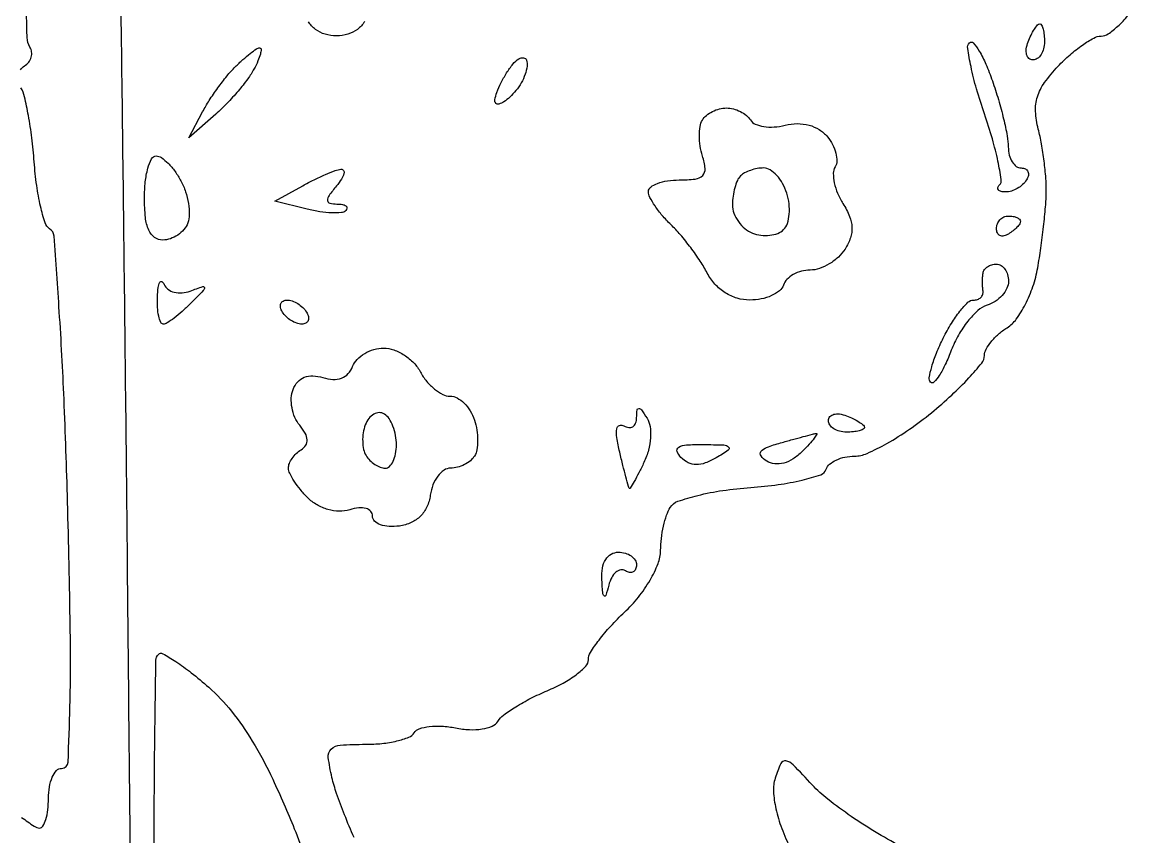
# Model space of a CAD drawing. Extents: x 0 to 102, y 0 to 135.
# Drawn here: x 70.71 to 78.5, y 23.88 to 29.62 of the extents above; entities that cross this region are included whole.
import ezdxf

# ---------------------------------------------------------------- set-up
doc = ezdxf.new("R2010")
doc.units = 0
doc.header["$MEASUREMENT"] = 0

msp = doc.modelspace()

# ---------------------------------------------------------------- linework, layer by layer
for points in [[(70.697032, 29.285633, -0.11375), (70.7256, 29.3139, 0.088446), (70.75528, 29.340461, 0.09481), (70.773077, 29.375042, 0.09999), (70.776315, 29.4122, 0.110747), (70.764547, 29.446225, -0.131431), (70.744384, 29.513254, -0.000496), (70.720055, 30.327975, -0.002522), (70.698001, 31.253773, -0.001577), (70.681067, 32.337929, 0.000508), (70.666426, 33.423983, 0.000801), (70.651424, 34.355936, 0.00018), (70.63665, 35.17397, 0.034334)], [(71.398026, 30.20293, -0.000583), (71.427304, 27.896902, -0.000497), (71.452934, 25.4646, 0.000326), (71.476821, 23.121806, 0.000501)], [(73.124168, 29.626928, -0.089808), (73.073157, 29.571637, -0.088603), (73.005385, 29.537232, -0.073383), (72.9252, 29.5254, -0.07303), (72.845844, 29.537053, -0.086247), (72.77806, 29.570947, -0.088494), (72.72696, 29.624869, -0.081738)], [(73.048978, 23.876905, -0.009739), (72.982224, 24.037636, -0.00987), (72.926354, 24.188619, -0.024707), (72.893293, 24.30135, -0.02773), (72.867766, 24.441294, -0.233938), (72.888206, 24.50008, -0.180236), (72.951524, 24.528349, -0.015818), (73.130095, 24.534, 0.02591), (73.245871, 24.540004, 0.032607), (73.351684, 24.558037, 0.03434), (73.43535, 24.584161, 0.162898), (73.473387, 24.615829, -0.177024), (73.509243, 24.644049, -0.050234), (73.579681, 24.659505, -0.043902), (73.668536, 24.661983, -0.034394), (73.76422, 24.649606, 0.03763), (73.862611, 24.637525, 0.050279), (73.952401, 24.642336, 0.059872), (74.023159, 24.662194, 0.157283), (74.062825, 24.695959, -0.095354), (74.103374, 24.740038, -0.020733), (74.189311, 24.798264, -0.020896), (74.296066, 24.858295, -0.018674), (74.411485, 24.911665, 0.026638), (74.52265, 24.965232, 0.035776), (74.61652, 25.025908, 0.038766), (74.683426, 25.084927, 0.195033), (74.7018, 25.130241, -0.140366), (74.716592, 25.181892, -0.022868), (74.776354, 25.268585, -0.023664), (74.858424, 25.366698, -0.018883), (74.9556, 25.4646, 0.036695), (75.053519, 25.570539, 0.035799), (75.135791, 25.690497, 0.038122), (75.192556, 25.807005, 0.092929), (75.210695, 25.900392, -0.028763), (75.216064, 25.984128, -0.024483), (75.231089, 26.071396, -0.025212), (75.252717, 26.149583, -0.061479), (75.278301, 26.203496, -0.169236), (75.332236, 26.246192, -0.023056), (75.472236, 26.287698, -0.024391), (75.648767, 26.32226, -0.018377), (75.845388, 26.343542, 0.016794), (76.039489, 26.36393, 0.024624), (76.208129, 26.395922, 0.02207), (76.339048, 26.433689, 0.235215), (76.377032, 26.471796, -0.139312), (76.401219, 26.507257, -0.065493), (76.448495, 26.537198, -0.057351), (76.510006, 26.557526, -0.051196), (76.576962, 26.5644, 0.105847), (76.665631, 26.583383, 0.022974), (76.806162, 26.654373, 0.022979), (76.964305, 26.753444, 0.020221), (77.119812, 26.870691, 0.014331), (77.262983, 26.995034, 0.019693), (77.3838, 27.115315, 0.016756), (77.474728, 27.220096, 0.171973), (77.4936, 27.273341, -0.124716), (77.504744, 27.317323, -0.046677), (77.540396, 27.370619, -0.042597), (77.591953, 27.424, -0.03987), (77.652907, 27.469188, 0.096421), (77.71809, 27.529973, 0.038755), (77.782106, 27.634249, 0.036519), (77.835524, 27.760556, 0.038229), (77.869026, 27.891388, 0.008612), (77.891043, 28.030433, 0.006817), (77.910198, 28.181432, 0.006899), (77.92413, 28.322059, 0.017024), (77.929405, 28.4256, 0.023376), (77.926485, 28.523267, 0.012602), (77.914244, 28.643063, 0.012527), (77.895593, 28.764753, 0.019227), (77.872786, 28.868898, -0.050875), (77.853672, 28.99337, -0.08942), (77.866887, 29.096335, -0.079753), (77.916894, 29.195964, -0.033679), (78.01265, 29.311586, -0.023405), (78.096856, 29.39242, -0.027057), (78.184427, 29.460957, -0.027658), (78.26372, 29.510083, -0.12192), (78.3165, 29.523938, 0.147277), (78.366298, 29.5397, 0.037111), (78.433529, 29.593312, 0.034637), (78.504532, 29.668891, 0.028961)], [(70.705772, 24.019506, 0.010662), (70.793795, 23.956676, 0.140802), (70.83135, 23.94428, 0.278082), (70.855776, 23.957732, 0.05762), (70.876162, 24.004657, 0.045288), (70.890198, 24.072437, 0.028431), (70.8948, 24.1533, -0.041843), (70.901588, 24.234274, -0.061404), (70.921994, 24.302672, -0.080686), (70.951971, 24.349071, -0.212141), (70.987375, 24.3648, 0.400513), (71.032798, 24.408137, 0.006162), (71.046509, 24.803346, 0.009624), (71.048254, 25.365078, 0.0027), (71.029354, 26.242355, 0.00374), (71.004452, 26.965524, 0.005992), (70.971188, 27.582243, 0.001712), (70.934243, 28.114564, 0.240615), (70.902389, 28.16711, -0.180233), (70.87083, 28.207724, -0.01937), (70.839066, 28.32467, -0.021855), (70.811873, 28.471786, -0.015915), (70.794065, 28.637205, 0.01169), (70.77729, 28.80644, 0.013881), (70.753304, 28.965221, 0.012726), (70.726114, 29.09722, 0.081772), (70.700175, 29.160004, -0.086107)], [(71.64459, 23.243212, -0.002156), (71.640836, 23.967696, -0.003475), (71.644586, 24.584785, -0.000679), (71.652388, 25.127067, -0.194824), (71.669665, 25.167865, -0.334849), (71.700831, 25.17223, -0.01797), (71.791645, 25.117424, -0.022174), (71.901913, 25.038157, -0.013683), (72.024619, 24.935852, -0.043818), (72.18468, 24.767742, -0.032271), (72.331794, 24.556705, -0.02634), (72.476032, 24.287317, -0.013849), (72.627892, 23.939085, -0.017275), (72.776272, 23.531306, -0.021571)], [(76.926515, 23.804671, -0.01865), (76.742852, 23.905435, -0.015442), (76.554999, 24.025835, -0.01572), (76.389532, 24.147061, -0.039871), (76.279909, 24.247848, 0.007119), (76.144221, 24.390066, 0.154855), (76.093878, 24.416749, 0.342615), (76.057515, 24.397817, 0.030823), (76.01797, 24.295544, 0.090868), (76.006208, 24.202756, 0.040511), (76.022986, 24.080257, 0.035884), (76.064169, 23.941665, 0.028315), (76.127593, 23.798561, 0.02148)]]:
    msp.add_lwpolyline(points, format="xyb")
for points in [[(77.883351, 29.61, -0.289661), (77.896205, 29.601871, -0.046727), (77.906833, 29.572723, -0.039339), (77.914191, 29.53173, -0.024748), (77.9166, 29.4831, -0.062722), (77.910489, 29.434579, -0.08088), (77.892529, 29.393477, -0.098158), (77.865907, 29.365971, -0.152681), (77.834655, 29.3562, -0.184534), (77.807534, 29.366562, -0.147206), (77.791086, 29.393477, -0.100118), (77.788758, 29.434509, -0.055937), (77.801406, 29.4831, -0.02136), (77.822482, 29.531708, -0.030395), (77.845565, 29.572723, -0.030693), (77.867589, 29.60263, -0.222225)], [(77.549498, 29.208921, -0.012531), (77.591988, 29.076306, -0.012279), (77.628092, 28.940829, -0.01225), (77.653909, 28.820529, -0.044603), (77.661526, 28.74285, 0.058546), (77.668673, 28.686228, 0.077141), (77.688744, 28.63829, 0.095354), (77.718117, 28.60616, 0.161394), (77.752393, 28.5948, -0.108972), (77.782421, 28.588177, -0.182303), (77.800309, 28.569949, -0.161196), (77.802941, 28.542526, -0.082592), (77.7897, 28.5102, -0.07043), (77.762758, 28.477835, -0.052741), (77.725247, 28.450451, -0.053359), (77.683425, 28.431846, -0.078149), (77.643707, 28.4256, -0.052719), (77.611137, 28.429044, -0.158564), (77.592038, 28.440111, -0.258541), (77.58834, 28.45626, -0.126795), (77.5994, 28.475, 0.239161), (77.612176, 28.514088, 0.01368), (77.588699, 28.6424, 0.018463), (77.549489, 28.799062, 0.0123), (77.4936, 28.9755, -0.012492), (77.437768, 29.151993, -0.018718), (77.398727, 29.308827, -0.014016), (77.375567, 29.437192, -0.238334), (77.388571, 29.476771, -0.434603), (77.415046, 29.475856, -0.043847), (77.456539, 29.418786, -0.033569), (77.503426, 29.327367, -0.017918)], [(72.384319, 29.4408, -0.429443), (72.393977, 29.430629, -0.053484), (72.388604, 29.397032, -0.037151), (72.371622, 29.34898, -0.019356), (72.343813, 29.291803, -0.037212), (72.300026, 29.222852, -0.015817), (72.231875, 29.13715, -0.015547), (72.153065, 29.049885, -0.019675), (72.074726, 28.974553), (71.88538, 28.8063), (71.981736, 28.990053, -0.02196), (72.028321, 29.070134, -0.014052), (72.089002, 29.159044, -0.014121), (72.153492, 29.242961, -0.025487), (72.211589, 29.307303, -0.013619), (72.265581, 29.358431, -0.01824), (72.317396, 29.401585, -0.015562), (72.362134, 29.433989, -0.150043)], [(74.26537, 29.35419, -0.116439), (74.269232, 29.311355, -0.04893), (74.25541, 29.254801, -0.044864), (74.228003, 29.194588, -0.044005), (74.190143, 29.139811, -0.029464), (74.147422, 29.094104, -0.047887), (74.105625, 29.061359, -0.063304), (74.070567, 29.044752, -0.282518), (74.049383, 29.049817, -0.251108), (74.041953, 29.074413, -0.034713), (74.056587, 29.127685, -0.032985), (74.084583, 29.193274, -0.022221), (74.12461, 29.264197, -0.032637), (74.169447, 29.32654, -0.078461), (74.211883, 29.36417, -0.175587), (74.244338, 29.371469, -0.288267)], [(75.6747, 29.0178, -0.064482), (75.723314, 29.011504, -0.051818), (75.772686, 28.992858, -0.05342), (75.815407, 28.965391, -0.084974), (75.844092, 28.932889, 0.15543), (75.878012, 28.903803, 0.062695), (75.937391, 28.887036, 0.053897), (76.010885, 28.883925, 0.045159), (76.088012, 28.896028, -0.059379), (76.174321, 28.907074, -0.068255), (76.256654, 28.896508, -0.072469), (76.329009, 28.865179, -0.081372), (76.386211, 28.815444, -0.052832), (76.423145, 28.759942, -0.058193), (76.4462, 28.699669, -0.066077), (76.452765, 28.643874, -0.135503), (76.440517, 28.601947, 0.140901), (76.427959, 28.557201, 0.051518), (76.4352, 28.491212, 0.045968), (76.458619, 28.416589, 0.04059), (76.496067, 28.344149, -0.041711), (76.542503, 28.253826, -0.086791), (76.559601, 28.176771, -0.094945), (76.548902, 28.103049, -0.05774), (76.510573, 28.023458, -0.065163), (76.46349, 27.966906, -0.051259), (76.399671, 27.918998, -0.052585), (76.329669, 27.886347, -0.082439), (76.264321, 27.875341, 0.064121), (76.203295, 27.867337, 0.063625), (76.146115, 27.844129, 0.069412), (76.101232, 27.809921, 0.115308), (76.07643, 27.769591, -0.144299), (76.048311, 27.729218, -0.064278), (75.992437, 27.695159, -0.055942), (75.919501, 27.672014, -0.048917), (75.839827, 27.6642, -0.072945), (75.75025, 27.677338, -0.068444), (75.666081, 27.71573, -0.066981), (75.593865, 27.776356, -0.064806), (75.539304, 27.85455, 0.025897), (75.489987, 27.938417, 0.015272), (75.423018, 28.033442, 0.015257), (75.350132, 28.124509, 0.025149), (75.282527, 28.196246, -0.024548), (75.222154, 28.260155, -0.02803), (75.171132, 28.327017, -0.028895), (75.134862, 28.387799, -0.120638), (75.1248, 28.428896, -0.236966), (75.140451, 28.460065, -0.070596), (75.188603, 28.486317, -0.053995), (75.258813, 28.504267, -0.035617), (75.342001, 28.5102, 0.02911), (75.454959, 28.516782, 0.172468), (75.507226, 28.542546, 0.222597), (75.524038, 28.591122, 0.05066), (75.50574, 28.678643, -0.038732), (75.48918, 28.749401, -0.03744), (75.483479, 28.822679, -0.039869), (75.488502, 28.887865, -0.09957), (75.505032, 28.932443, -0.084602), (75.533825, 28.965114, -0.053428), (75.576633, 28.992726, -0.051876), (75.626066, 29.011472, -0.064789)], [(71.653223, 28.6794, -0.153359), (71.691019, 28.667528, -0.044273), (71.738509, 28.627756, -0.040029), (71.786916, 28.570878, -0.033437), (71.828938, 28.503589, -0.043539), (71.86153, 28.427431, -0.039237), (71.88183, 28.344088, -0.041437), (71.887895, 28.26615, -0.090556), (71.87687, 28.207489, -0.085123), (71.84954, 28.161505, -0.066202), (71.806213, 28.122535, -0.066103), (71.754132, 28.096192, -0.084266), (71.701155, 28.0872, -0.15776), (71.642823, 28.106075, -0.13391), (71.602004, 28.156689, -0.078042), (71.578526, 28.24614, -0.025232), (71.5716, 28.3833, -0.026059), (71.577517, 28.496763, -0.041216), (71.595577, 28.592421, -0.049972), (71.621712, 28.660035, -0.282714)], [(72.956709, 28.586505, -0.290679), (72.974566, 28.577794, -0.205533), (72.977899, 28.555087, -0.078869), (72.960649, 28.516153, -0.029568), (72.9252, 28.4679, 0.017294), (72.873172, 28.400605, 0.164723), (72.862682, 28.366336, 0.339266), (72.878515, 28.346901, 0.058317), (72.928941, 28.341, -0.041117), (72.967702, 28.337807, -0.118891), (72.992329, 28.327365, -0.253656), (72.999457, 28.312075, -0.183213), (72.991583, 28.294583, -0.178019), (72.959972, 28.279968, -0.029843), (72.892103, 28.278541, -0.029471), (72.80845, 28.286728, -0.022359), (72.718109, 28.305153), (72.491053, 28.36214), (72.686977, 28.470175, -0.011485), (72.767399, 28.512142, -0.012705), (72.847029, 28.548912, -0.012139), (72.916337, 28.576828, -0.061756)], [(75.936899, 28.5948, 0.045924), (75.891755, 28.590645, 0.037169), (75.844693, 28.578232, 0.038493), (75.802711, 28.56003, 0.074972), (75.7734, 28.5384, 0.09352), (75.75171, 28.506621, 0.035191), (75.733567, 28.455666, 0.03335), (75.721161, 28.396002, 0.034601), (75.717, 28.335951, 0.087349), (75.727541, 28.276074, 0.066425), (75.758432, 28.216905, 0.06582), (75.804128, 28.167387, 0.0821), (75.858047, 28.135778, 0.061799), (75.917855, 28.120954, 0.057946), (75.980825, 28.120717, 0.062202), (76.037366, 28.134328, 0.106629), (76.07795, 28.16051, 0.120147), (76.104117, 28.20355, 0.055009), (76.117075, 28.268408, 0.049984), (76.116132, 28.343256, 0.048751), (76.100403, 28.417084, 0.051254), (76.070879, 28.485059, 0.057965), (76.029107, 28.542596, 0.066474), (75.982038, 28.581783, 0.14131)], [(77.6628, 28.2564, -0.042167), (77.695189, 28.253664, -0.061769), (77.722549, 28.245441, -0.081139), (77.741101, 28.233359, -0.210953), (77.7474, 28.219093, -0.151918), (77.741855, 28.201265, -0.038439), (77.722549, 28.177386, -0.035638), (77.695183, 28.152257, -0.029505), (77.6628, 28.1295, -0.082592), (77.630474, 28.116259, -0.161196), (77.603051, 28.118891, -0.182303), (77.584823, 28.136779, -0.108972), (77.5782, 28.166807, -0.093332), (77.58464, 28.201007, -0.09642), (77.603051, 28.230082, -0.099167), (77.63052, 28.249542, -0.105053)], [(77.5782, 27.918, -0.141874), (77.610461, 27.908658, -0.099744), (77.637949, 27.882398, -0.084602), (77.656465, 27.843127, -0.068054), (77.6628, 27.796801, -0.111304), (77.651551, 27.746896, -0.07123), (77.618569, 27.697166, -0.066022), (77.569788, 27.655142, -0.068086), (77.512227, 27.627812, 0.10673), (77.44726, 27.590615, 0.041633), (77.375994, 27.514871, 0.038809), (77.309958, 27.417122, 0.038929), (77.259898, 27.31044, -0.018654), (77.21771, 27.210159, -0.034722), (77.175068, 27.133013, -0.045696), (77.137625, 27.085331, -0.42255), (77.114004, 27.084996, -0.244875), (77.104005, 27.116747, -0.025985), (77.122037, 27.194756, -0.027375), (77.155404, 27.290961, -0.01854), (77.203329, 27.396667, -0.021878), (77.260169, 27.499125, -0.029899), (77.320619, 27.585612, -0.030189), (77.376858, 27.648434, -0.197582), (77.415196, 27.6642, 0.081684), (77.444382, 27.669, 0.105885), (77.467626, 27.682838, 0.119706), (77.481282, 27.703478, 0.126382), (77.483582, 27.72765, -0.024514), (77.480461, 27.756543, -0.014642), (77.479449, 27.7911, -0.014642), (77.480461, 27.825657, -0.024514), (77.483582, 27.85455, -0.122206), (77.49382, 27.878779, -0.084467), (77.515508, 27.899362, -0.07636), (77.545117, 27.913239, -0.071588)], [(71.710645, 27.774703, 0.137137), (71.737278, 27.740311, 0.097456), (71.781534, 27.719206, 0.083947), (71.83672, 27.714604, 0.069485), (71.894316, 27.727669, -0.007139), (71.983564, 27.759998, -0.513511), (71.994517, 27.752252, -0.196262), (71.986258, 27.731644, -0.003018), (71.894893, 27.638316, -0.015739), (71.836978, 27.583435, -0.020422), (71.7804, 27.537099, -0.018562), (71.731162, 27.502815, -0.143758), (71.704543, 27.495, -0.301489), (71.686271, 27.507119, -0.046039), (71.672363, 27.550915, -0.038699), (71.663816, 27.612397, -0.023964), (71.662879, 27.68535, -0.020319), (71.668002, 27.752892, -0.093922), (71.679665, 27.790117, -0.438549), (71.694657, 27.793997, -0.153985)], [(72.576814, 27.6642, -0.085235), (72.613042, 27.657979, -0.053414), (72.651922, 27.639349, -0.051777), (72.687427, 27.611962, -0.064269), (72.7137, 27.5796, -0.076764), (72.72739, 27.54725, -0.154201), (72.725776, 27.519851, -0.186277), (72.70943, 27.501704, -0.117858), (72.681386, 27.495, -0.085235), (72.645158, 27.501221, -0.053414), (72.606278, 27.519851, -0.051777), (72.570773, 27.547238, -0.064269), (72.5445, 27.5796, -0.076764), (72.53081, 27.61195, -0.154201), (72.532424, 27.639349, -0.186277), (72.54877, 27.657496, -0.117858)], [(73.257968, 27.3258, -0.087075), (73.329279, 27.313286, -0.057687), (73.403839, 27.276097, -0.056115), (73.470216, 27.221311, -0.069426), (73.5174, 27.1566, 0.049725), (73.560807, 27.091878, 0.049938), (73.616081, 27.037102, 0.054642), (73.674322, 26.999616, 0.1162), (73.726176, 26.9874, -0.125049), (73.775363, 26.974903, -0.069677), (73.825375, 26.93792, -0.062483), (73.868607, 26.883365, -0.059567), (73.89786, 26.818957, -0.038732), (73.91442, 26.748199, -0.03744), (73.920121, 26.674921, -0.039869), (73.915098, 26.609735, -0.09957), (73.898568, 26.565157, -0.08406), (73.869838, 26.532487, -0.053436), (73.827229, 26.504874, -0.051959), (73.778084, 26.486128, -0.065237), (73.729791, 26.4798, 0.150942), (73.683427, 26.465477, 0.081948), (73.639909, 26.423885, 0.069045), (73.605703, 26.362245, 0.056979), (73.586734, 26.28945, -0.071286), (73.56265, 26.206757, -0.090158), (73.5174, 26.1414, -0.090158), (73.452043, 26.09615, -0.071286), (73.36935, 26.072066, -0.047999), (73.296476, 26.068773, -0.07456), (73.234915, 26.081228, -0.103328), (73.193819, 26.106672, -0.205441), (73.179, 26.141217, 0.17929), (73.166461, 26.17506, 0.147472), (73.133791, 26.195924, 0.097255), (73.082525, 26.200117, 0.048799), (73.018715, 26.186529, -0.08257), (72.945208, 26.175978, -0.06438), (72.865306, 26.188119, -0.061953), (72.788124, 26.221034, -0.064724), (72.722615, 26.271471, -0.02472), (72.67063, 26.328867, -0.027784), (72.626696, 26.389, -0.028668), (72.595514, 26.443699, -0.115709), (72.5868, 26.48085, -0.099213), (72.593246, 26.513018, -0.052312), (72.612858, 26.54891, -0.049131), (72.641576, 26.582811, -0.054114), (72.675508, 26.609239, 0.10874), (72.708351, 26.641099, 0.161016), (72.718759, 26.679501, 0.116515), (72.705047, 26.726029, 0.043562), (72.666043, 26.782354, -0.072073), (72.632303, 26.837531, -0.055378), (72.611792, 26.905204, -0.056199), (72.606838, 26.974509, -0.081553), (72.619219, 27.034456, -0.091135), (72.651717, 27.08768, -0.116866), (72.698673, 27.120371, -0.106064), (72.758986, 27.130362, -0.065131), (72.830165, 27.117612, 0.064427), (72.900626, 27.104888, 0.102856), (72.96086, 27.114301, 0.115303), (73.007669, 27.145614, 0.0966), (73.039426, 27.196379, -0.101057), (73.070996, 27.245868, -0.066815), (73.124109, 27.287783, -0.063419), (73.189696, 27.316133, -0.070449)], [(75.114587, 26.831829, -0.104795), (75.136417, 26.773138, -0.054169), (75.139487, 26.694551, -0.048798), (75.124744, 26.606937, -0.044205), (75.093028, 26.520742, -0.006682), (75.056493, 26.445931, -0.011855), (75.024119, 26.385437, -0.006486), (74.996507, 26.3381, -0.548228), (74.989538, 26.337913, -0.082417), (74.984019, 26.349942, -0.001462), (74.965462, 26.418921, -0.003624), (74.944615, 26.49968, -0.002404), (74.92181, 26.592639, -0.018759), (74.901145, 26.695508, -0.080998), (74.901202, 26.75766, -0.267624), (74.920335, 26.781054, -0.233045), (74.952209, 26.777996, 0.104306), (74.985841, 26.765882, 0.177048), (75.014733, 26.77212, 0.163562), (75.034334, 26.796188, 0.087098), (75.041495, 26.834357, -0.021379), (75.044538, 26.890186, -0.395988), (75.056715, 26.900855, -0.235251), (75.075212, 26.89083, -0.011773)], [(73.263002, 26.860869, 0.144093), (73.226696, 26.870814, 0.123952), (73.188379, 26.860395, 0.101735), (73.153794, 26.830371, 0.071796), (73.128606, 26.785313, 0.053435), (73.113834, 26.729703, 0.044691), (73.109953, 26.668723, 0.046647), (73.116769, 26.611718, 0.085545), (73.134196, 26.568451, 0.058255), (73.161059, 26.534541, 0.050381), (73.196276, 26.505841, 0.052973), (73.234102, 26.48628, 0.093122), (73.268593, 26.4798, 0.195937), (73.299002, 26.492192, 0.086576), (73.324815, 26.528036, 0.066471), (73.342341, 26.581158, 0.046513), (73.3482, 26.644007, 0.047195), (73.341888, 26.710726, 0.046458), (73.323173, 26.775446, 0.050378), (73.295678, 26.828908, 0.110835)], [(76.5207, 26.848794, -0.02136), (76.569308, 26.827718, -0.030395), (76.610323, 26.804635, -0.030693), (76.64023, 26.782611, -0.222225), (76.6476, 26.766849, -0.289661), (76.639471, 26.753995, -0.046727), (76.610323, 26.743367, -0.039339), (76.56933, 26.736009, -0.024748), (76.5207, 26.7336, -0.062722), (76.472179, 26.739711, -0.08088), (76.431077, 26.757671, -0.098158), (76.403571, 26.784293, -0.152681), (76.3938, 26.815545, -0.184534), (76.404162, 26.842666, -0.147206), (76.431077, 26.859114, -0.100118), (76.472109, 26.861442, -0.055937)], [(76.306179, 26.725167, -0.636846), (76.311271, 26.718442, -0.040975), (76.293702, 26.690905, -0.023335), (76.258417, 26.648713, -0.010565), (76.208547, 26.59669, -0.052582), (76.144124, 26.544558, -0.078437), (76.078035, 26.515147, -0.092985), (76.014862, 26.510291, -0.111675), (75.958621, 26.529627, -0.088231), (75.918381, 26.565608, -0.341136), (75.91814, 26.59696, -0.143149), (75.958003, 26.626431, -0.020199), (76.056253, 26.658104, -0.001015), (76.139794, 26.681174, -0.001312), (76.21656, 26.701989, -0.000989), (76.280986, 26.71914, -0.011679)], [(75.50973, 26.646427, -0.006175), (75.656815, 26.643094, -0.18983), (75.689809, 26.628746, -0.471567), (75.687627, 26.606065, -0.016776), (75.603097, 26.553061, -0.04153), (75.525473, 26.516184, -0.092968), (75.461424, 26.504853, -0.112876), (75.40565, 26.518213, -0.081552), (75.353527, 26.555633, -0.113627), (75.326988, 26.598047, -0.358555), (75.337844, 26.627267, -0.117828), (75.39241, 26.643666, -0.016922)], [(74.9133, 25.8876, -0.06887), (74.961803, 25.880887, -0.085131), (75.002923, 25.861282, -0.099915), (75.030418, 25.832172, -0.140337), (75.0402, 25.798007, -0.097991), (75.034176, 25.767564, -0.175397), (75.01723, 25.748929, -0.170132), (74.991848, 25.745131, -0.091518), (74.962003, 25.756743, 0.183658), (74.929159, 25.76307, 0.13522), (74.895352, 25.747081, 0.095139), (74.86555, 25.709503, 0.056469), (74.844916, 25.655986, -0.010757), (74.824267, 25.583266, -0.53838), (74.812268, 25.579752, -0.201311), (74.802334, 25.599281, -0.005439), (74.796214, 25.69725, -0.053911), (74.800646, 25.776014, -0.097187), (74.823201, 25.836361, -0.125349), (74.861943, 25.873923, -0.130876)]]:
    msp.add_lwpolyline(points, format="xyb", close=True)

doc.saveas('drawing.dxf')
